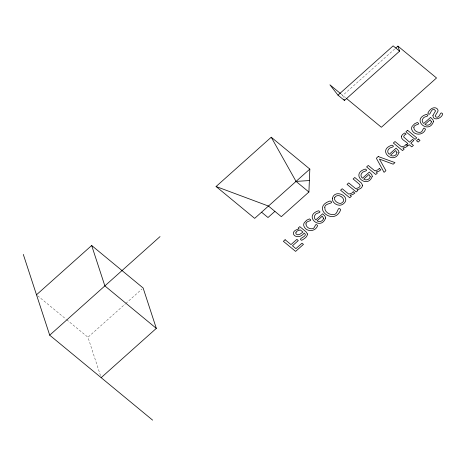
<?xml version="1.0" encoding="UTF-8"?>
<svg xmlns="http://www.w3.org/2000/svg" width="466" height="466" viewBox="0 0 466 466"><rect width="100%" height="100%" fill="white"/><g stroke="black" fill="none" stroke-linecap="round" stroke-linejoin="round"><path stroke-width="0.35" stroke-dasharray="2.33 1.75" d="M394.69 49.017L342.772 95.414L344.013 99.2M100.493 375.608L87.963 337.273L125.278 303.925M125.82 303.442L142.043 288.949M341.095 94.027L345.568 97.72M37.618 295.718L66.149 319.268M66.708 319.728L87.963 337.273"/><path stroke-width="0.7" d="M216.073 186.517L268.463 206.054L281.324 216.673L308.906 192.021L309.832 169.082L271.235 137.225L216.073 186.517L254.669 218.373L309.832 169.082M36.499 294.797L91.662 245.506L143.126 287.982L156.326 328.373L101.163 377.664M152.627 420.14L49.705 335.188L160.03 236.6M337.99 95.151L393.153 45.86L399.589 51.167L344.426 100.464L337.99 95.151L329.911 84.795L340.535 93.567M395.774 48.056L397.935 46.122L436.531 77.979L381.369 127.27L346.692 98.646M274.893 211.36L267.997 217.523L261.566 212.211M271.235 137.225L296.044 181.402L309.372 180.552M296.044 181.402L308.906 192.021M156.326 328.373L104.867 285.897L91.662 245.506M397.935 46.122L399.589 51.167M344.013 99.2L344.426 100.464M23.3 254.407L49.705 335.188M305.958 223.936C305.859 226.843 309.168 229.086 311.894 228.771C315.459 229.336 314.812 221.624 317.614 225.626C315.686 232.045 305.836 232.318 303.809 225.847A5.283 4.398 -18.1 0 1 304.251 222.789L306.739 220.168L309.447 218.886C314.061 221.333 305.603 220.424 305.958 223.936M413.855 127.521C413.75 130.428 417.064 132.67 419.784 132.356C423.355 132.921 422.703 125.214 425.505 129.21C423.582 135.629 413.732 135.903 411.705 129.431A5.283 4.398 -18.1 0 1 412.142 126.373L414.635 123.752L417.338 122.471C421.957 124.917 413.499 124.008 413.855 127.521M307.473 233.996C307.379 237.112 304.042 238.819 301.741 240.316C296.58 238.312 309.08 236.547 304.176 233.082C297.448 242.035 286.607 231.8 299.12 228.905L298.141 228.101L299.784 226.627L306.063 231.806L307.473 233.996M323.532 218.222C323.352 221.146 319.28 222.591 317.049 220.849L322.251 216.195L323.532 218.222M370.202 176.515C370.027 179.439 365.956 180.884 363.719 179.142L368.926 174.488L370.202 176.515M396.956 152.603C396.776 155.533 392.704 156.978 390.473 155.236L395.681 150.582L396.956 152.603M431.423 121.807C431.248 124.731 427.176 126.175 424.94 124.434L430.147 119.785L431.423 121.807M324.808 207.492C324.423 211.75 329.311 215.053 333.254 214.511C338.304 215.315 337.355 204.842 340.681 209.717C334.489 226.726 310.251 207.463 330.091 200.974C335.858 203.735 324.254 202.827 324.808 207.492M332.357 198.341C331.862 202.151 335.934 205.145 339.429 205.226A5.441 4.526 -18.1 0 0 342.877 204.201C352.651 197.473 335.007 187.915 332.357 198.341M362.501 185.264C362.426 188.066 359.309 189.476 356.863 189.645L357.882 190.489L356.228 191.969L347.048 184.39L348.708 182.911L355.558 188.567L357.638 188.083A3.92 3.262 -18.1 0 0 359.735 186.668L360.148 185.718L359.467 184.309L353.123 178.961L354.783 177.482L361.482 183.103L362.501 185.264M432.937 115.387C432.844 121.667 442.007 118.416 442.7 113.931C439.986 110.075 440.242 118.306 436.456 117.164L435.751 116.826L435.227 115.818L437.854 111.438L438.034 110.407C437.749 108.555 435.704 107.506 433.957 107.792A5.213 4.334 -18.1 0 0 431.231 108.881L429.367 110.559L427.765 113.215C430.7 117.304 430.235 108.421 434.295 109.51L435.576 110.891L432.937 115.387M325.571 218.047C320.876 231.48 302.673 215.7 318.627 210.754C323.002 213.014 315.791 212.49 315.15 214.937C313.729 216.399 314.241 218.787 315.866 219.87L322.682 213.783L325.099 216.259L325.571 218.047M372.247 176.34C367.546 189.773 349.343 173.993 365.297 169.047C369.672 171.307 362.461 170.783 361.826 173.23C360.399 174.692 360.917 177.08 362.536 178.163L369.352 172.076L371.769 174.552L372.247 176.34M399.001 152.429C394.3 165.867 376.097 150.087 392.052 145.136C396.426 147.402 389.215 146.877 388.58 149.324C387.153 150.786 387.665 153.174 389.291 154.258L396.106 148.165L398.523 150.646L399.001 152.429M433.467 121.632C428.767 135.064 410.563 119.284 426.518 114.339C430.893 116.599 423.681 116.075 423.046 118.521C421.619 119.983 422.138 122.372 423.757 123.455L430.572 117.368L432.99 119.844L433.467 121.632M401.354 136.253C400.923 139.946 406.096 141.181 407.855 143.633L406.736 144.629L408.018 145.689L409.136 144.687L411.769 146.866L413.429 145.386L410.791 143.208L413.837 140.487L412.556 139.427L409.509 142.153L403.591 136.876L404.406 135.157L406.131 134.126L404.744 132.979L402.647 134.4L401.354 136.253M334.617 197.735C333.749 200.63 337.198 202.972 339.702 203.392A3.111 2.592 -18.1 0 0 341.904 202.827L343.116 201.737A3.093 2.569 -18.1 0 0 343.681 199.838C342.795 196.064 336.673 193.53 334.617 197.735M295.997 232.196L295.852 233.699C297.821 236.495 301.129 233.454 302.947 232.068L300.401 229.965L297.524 230.792L295.997 232.196M353.193 191.823L351.644 193.221L348.719 194.101L342.207 188.718L340.553 190.198L349.727 197.776L351.381 196.297L350.018 195.172L352.657 194.631L354.894 193.075L353.193 191.823M379.242 168.546L377.693 169.944L374.769 170.824L368.257 165.442L366.602 166.921L375.777 174.5L377.431 173.02L376.068 171.89L378.707 171.354L380.938 169.799L379.242 168.546M405.997 144.641L404.447 146.039L401.523 146.912L395.011 141.536L393.351 143.015L402.531 150.588L404.185 149.114L402.822 147.984L405.455 147.442L407.692 145.893L405.997 144.641M285.116 239.74L283.369 241.295L295.607 251.395L303.453 244.382L302.003 243.188L295.904 248.64L292.45 245.792L298.298 240.567L296.854 239.373L291.005 244.598L285.116 239.74M378.223 156.535L376.342 158.219L384.066 172.344L385.93 170.678L379.406 159.052L393.188 164.195L394.964 162.605L378.223 156.535M407.575 130.305L405.921 131.785L415.095 139.363L416.75 137.884L407.575 130.305M418.404 139.049L416.517 140.732L418.118 142.054L420.006 140.371L418.404 139.049"/></g></svg>
